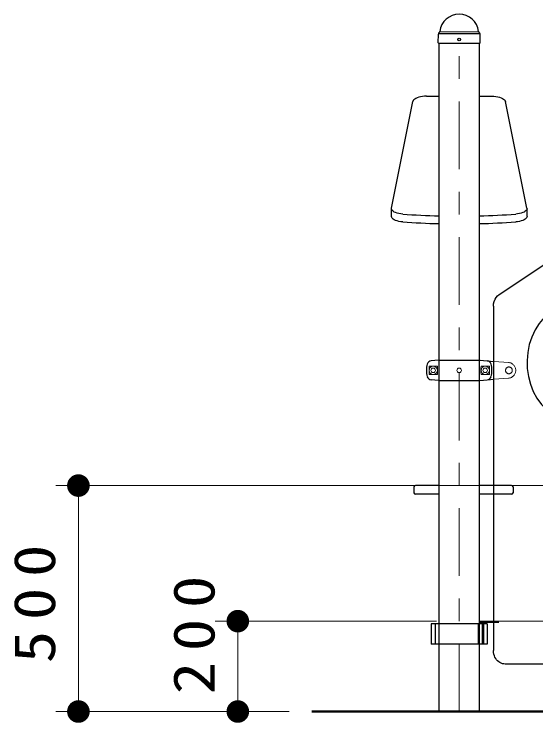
# Model space of a CAD drawing. Units: millimetres on the paper, scale 1:50. Extents: x -385 to 0, y -594 to 267.
# Drawn here: x -355.63 to -332.56, y -234.5 to -203.13 of the extents above; entities that cross this region are included whole.
import ezdxf

# ---------------------------------------------------------------- set-up
doc = ezdxf.new("R2010")
doc.units = ezdxf.units.MM
doc.linetypes.add('USER1', pattern=[4.5, 2.5, -2])
doc.linetypes.add('USER2', pattern=[6, 3, -1, 1, -1])
doc.layers.add('1_50', color=2, linetype='Continuous', lineweight=25)
doc.styles.add('ＭＳ ゴシック', font='')
doc.styles.get('ＭＳ ゴシック').set_extended_font_data('MS Gothic')

# ---------------------------------------------------------------- blocks, each defined once
blk = doc.blocks.new('filled_dot')
at = {"color": 0, "linetype": 'Continuous', "lineweight": -2, "const_width": 1.25}
blk.add_lwpolyline([(-0.625, 0, 1), (0.625, 0, 1)], format="xyb", close=True, dxfattribs=at)

msp = doc.modelspace()

# ---------------------------------------------------------------- linework, layer by layer
at = {"layer": '1_50', "color": 7}
for p, q in [((-336.879, -204.409), (-336.871, -204.013)), ((-336.846, -203.955), (-336.824, -203.933)), ((-335.054, -203.955), (-335.076, -203.933)), ((-335.021, -204.409), (-335.029, -204.013)), ((-336.869, -204.419), (-336.879, -204.409)), ((-336.869, -204.419), (-335.031, -204.419)), ((-336.841, -233.999), (-336.841, -204.419)), ((-335.059, -233.999), (-335.059, -204.419)), ((-335.021, -204.409), (-335.031, -204.419)), ((-334.714, -230.119), (-337.186, -230.119)), ((-337.186, -230.119), (-337.186, -231.019)), ((-337.02, -230.119), (-337.02, -231.019)), ((-335.115, -230.119), (-335.115, -231.019)), ((-335.059, -229.999), (-334.2, -229.999)), ((-335.059, -230.045), (-334.2, -230.045)), ((-334.928, -230.119), (-334.928, -231.019)), ((-334.869, -230.119), (-334.869, -231.019)), ((-334.714, -230.119), (-334.714, -231.019)), ((-334.714, -231.019), (-337.186, -231.019))]:
    msp.add_line(p, q, dxfattribs=at)
at = {"layer": '1_50', "color": 7, "lineweight": 13}
for p, q in [((-336.843, -203.989), (-335.057, -203.989)), ((-336.807, -203.919), (-335.096, -203.919)), ((-291.931, -223.999), (-353.793, -223.999)), ((-352.793, -233.999), (-352.793, -223.999)), ((-336.95, -229.999), (-346.742, -229.999)), ((-345.742, -233.999), (-345.742, -229.999)), ((-343.472, -233.999), (-353.793, -233.999))]:
    msp.add_line(p, q, dxfattribs=at)
at = {"layer": '1_50', "color": 7, "linetype": 'USER1', "lineweight": 13}
for p, q in [((-336.84, -203.999), (-335.06, -203.999)), ((-334.434, -229.999), (-316.681, -229.999))]:
    msp.add_line(p, q, dxfattribs=at)
at = {"layer": '1_50', "color": 7, "linetype": 'USER2', "lineweight": 13}
msp.add_line((-335.95, -233.999), (-335.95, -203.999), dxfattribs=at)
at = {"layer": '1_50', "color": 70}
for p, q in [((-338.948, -211.715), (-337.997, -206.999)), ((-337.399, -206.768), (-336.841, -206.768)), ((-335.059, -206.768), (-334.501, -206.768)), ((-332.952, -211.715), (-333.903, -206.999)), ((-338.95, -212.08), (-338.95, -211.736)), ((-332.95, -212.08), (-332.95, -211.736)), ((-334.175, -215.535), (-329.826, -212.635)), ((-334.434, -216.054), (-334.434, -231.299)), ((-317.2, -231.899), (-333.915, -231.899))]:
    msp.add_line(p, q, dxfattribs=at)
at = {"layer": '1_50'}
for p, q in [((-336.87, -218.449), (-337.186, -218.477)), ((-336.87, -218.449), (-335.03, -218.449)), ((-335.03, -218.449), (-334.4, -218.505)), ((-336.87, -219.349), (-337.186, -219.322)), ((-336.87, -219.349), (-335.03, -219.349)), ((-335.03, -219.349), (-334.4, -219.294))]:
    msp.add_line(p, q, dxfattribs=at)
at = {"layer": '1_50', "linetype": 'USER1', "lineweight": 13}
for p, q in [((-336.85, -218.469), (-336.85, -219.329)), ((-335.05, -218.469), (-335.05, -219.329)), ((-334.4, -218.505), (-333.769, -218.551)), ((-334.4, -219.294), (-333.769, -219.248))]:
    msp.add_line(p, q, dxfattribs=at)
at = {"layer": '1_50', "lineweight": 13}
for p, q in [((-336.915, -218.715), (-337.285, -218.715)), ((-337.285, -219.084), (-337.285, -218.715)), ((-334.985, -218.715), (-334.615, -218.715)), ((-334.615, -219.084), (-334.615, -218.715)), ((-336.915, -219.084), (-337.285, -219.084)), ((-334.985, -219.084), (-334.615, -219.084))]:
    msp.add_line(p, q, dxfattribs=at)
at = {"layer": '1_50', "color": 94}
for p, q in [((-337.95, -224.059), (-337.95, -224.319)), ((-336.841, -223.999), (-337.89, -223.999)), ((-333.63, -223.999), (-335.059, -223.999)), ((-333.57, -224.059), (-333.57, -224.319)), ((-336.841, -224.379), (-337.89, -224.379)), ((-333.63, -224.379), (-335.059, -224.379))]:
    msp.add_line(p, q, dxfattribs=at)
at = {"layer": '1_50', "color": 7, "lineweight": 50}
msp.add_line((-342.472, -233.999), (-191.126, -233.999), dxfattribs=at)
at = {"layer": '1_50', "color": 70}
for points in [[(-337.399, -206.768), (-337.488, -206.77), (-337.574, -206.779), (-337.657, -206.792), (-337.735, -206.811), (-337.805, -206.834), (-337.866, -206.862), (-337.916, -206.892), (-337.955, -206.926), (-337.982, -206.962), (-337.997, -206.999)], [(-334.501, -206.768), (-334.412, -206.77), (-334.325, -206.779), (-334.242, -206.792), (-334.165, -206.811), (-334.095, -206.834), (-334.034, -206.862), (-333.984, -206.892), (-333.944, -206.926), (-333.917, -206.962), (-333.903, -206.999)], [(-338.449, -211.985), (-338.535, -211.976), (-338.618, -211.962), (-338.695, -211.943), (-338.764, -211.919), (-338.824, -211.891), (-338.873, -211.86), (-338.911, -211.826), (-338.936, -211.79), (-338.949, -211.752), (-338.948, -211.715)], [(-332.952, -211.715), (-332.951, -211.752), (-332.964, -211.79), (-332.989, -211.826), (-333.027, -211.86), (-333.076, -211.891), (-333.136, -211.919), (-333.205, -211.943), (-333.282, -211.962), (-333.364, -211.976), (-333.451, -211.985)], [(-338.449, -212.33), (-338.535, -212.321), (-338.618, -212.306), (-338.695, -212.287), (-338.764, -212.263), (-338.824, -212.235), (-338.873, -212.204), (-338.911, -212.17), (-338.936, -212.134), (-338.949, -212.097), (-338.948, -212.059)], [(-332.952, -212.059), (-332.951, -212.097), (-332.964, -212.134), (-332.989, -212.17), (-333.027, -212.204), (-333.076, -212.235), (-333.136, -212.263), (-333.205, -212.287), (-333.282, -212.306), (-333.364, -212.321), (-333.451, -212.33)], [(-334.434, -216.054), (-334.426, -215.95), (-334.403, -215.849), (-334.365, -215.754), (-334.313, -215.669), (-334.249, -215.595), (-334.175, -215.535)], [(-333.915, -231.899), (-333.976, -231.895), (-334.036, -231.883), (-334.095, -231.862), (-334.151, -231.834), (-334.203, -231.798), (-334.252, -231.756), (-334.296, -231.707), (-334.335, -231.652), (-334.368, -231.593), (-334.395, -231.529), (-334.415, -231.462), (-334.428, -231.393), (-334.433, -231.347), (-334.434, -231.299)]]:
    msp.add_lwpolyline(points, dxfattribs=at)
at = {"layer": '1_50', "color": 7}
msp.add_lwpolyline([(-331.413, -216.014), (-331.695, -216.158), (-331.959, -216.343), (-332.199, -216.567), (-332.411, -216.825), (-332.592, -217.113), (-332.739, -217.426), (-332.849, -217.759), (-332.92, -218.105), (-332.951, -218.459), (-332.941, -218.815), (-332.89, -219.166), (-332.801, -219.507), (-332.673, -219.831), (-332.509, -220.133), (-332.312, -220.407), (-332.086, -220.649)], dxfattribs=at)
msp.add_circle((-335.95, -204.259), 0.06, dxfattribs=at)
at = {"layer": '1_50', "lineweight": 13}
for centre, radius in [((-337.1, -218.899), 0.185), ((-337.1, -218.899), 0.1), ((-335.95, -218.899), 0.1), ((-334.8, -218.899), 0.185), ((-334.8, -218.899), 0.1)]:
    msp.add_circle(centre, radius, dxfattribs=at)
at = {"layer": '1_50', "linetype": 'USER1', "lineweight": 13}
msp.add_circle((-333.75, -218.899), 0.15, dxfattribs=at)
at = {"layer": '1_50', "color": 7}
for centre, radius, start, end in [((-335.95, -203.999), 0.864, 90, 173.3676), ((-335.95, -203.999), 0.864, 6.6324, 90), ((-336.787, -204.014), 0.084, 135, 178.996), ((-336.864, -203.893), 0.056, 315, 353.3676), ((-335.036, -203.893), 0.056, 186.6324, 225), ((-335.113, -204.014), 0.084, 1.0039, 45)]:
    msp.add_arc(centre, radius, start, end, dxfattribs=at)
at = {"layer": '1_50', "color": 70}
for centre, start, end in [((-335.95, -176.414), 265.9818, 268.5682), ((-335.95, -176.414), 271.4318, 274.0182), ((-335.95, -176.758), 265.9818, 268.5682), ((-335.95, -176.758), 271.4318, 274.0182)]:
    msp.add_arc(centre, 35.659, start, end, dxfattribs=at)
at = {"layer": '1_50'}
for centre, radius, start, end in [((-337.168, -218.676), 0.2, 95, 163.8038), ((-334.732, -218.676), 0.2, 16.1962, 85), ((-336.4, -218.899), 1, 163.8038, 196.1962), ((-335.5, -218.899), 1, 343.8037, 16.1962), ((-337.168, -219.123), 0.2, 196.1962, 265), ((-334.732, -219.123), 0.2, 275, 343.8037)]:
    msp.add_arc(centre, radius, start, end, dxfattribs=at)
at = {"layer": '1_50', "linetype": 'USER1', "lineweight": 13}
for centre, radius, start, end in [((-335.03, -218.469), 0.02, 88.0111, 180), ((-333.8, -218.899), 0.35, 275, 85), ((-335.03, -219.329), 0.02, 180, 270)]:
    msp.add_arc(centre, radius, start, end, dxfattribs=at)
at = {"layer": '1_50', "lineweight": 13}
for centre, start, end in [((-339.475, -218.899), 355.8705, 4.1295), ((-332.425, -218.899), 175.8705, 184.1295)]:
    msp.add_arc(centre, 2.567, start, end, dxfattribs=at)
at = {"layer": '1_50', "color": 94}
for centre, start, end in [((-337.89, -224.059), 90, 180), ((-333.63, -224.059), 0, 90), ((-337.89, -224.319), 180, 270), ((-333.63, -224.319), 270, 0)]:
    msp.add_arc(centre, 0.06, start, end, dxfattribs=at)

# ---------------------------------------------------------------- block references
at = {"layer": '1_50', "color": 7, "lineweight": 13, "xscale": 0.4, "yscale": 0.4}
for p, rotation in [((-352.793, -223.999), 270), ((-345.742, -229.999), 270), ((-352.793, -233.999), 90), ((-345.742, -233.999), 90)]:
    msp.add_blockref('filled_dot', p, dxfattribs=dict(at, rotation=rotation))

# ---------------------------------------------------------------- texts
at = {"layer": '1_50', "color": 7, "char_height": 1.833, "attachment_point": 8, "rotation": 90, "style": 'ＭＳ ゴシック'}
for s, insert in [('\\T1.33;\\W1.15;500', (-353.793, -228.999)), ('\\T1.33;\\W1.15;200', (-346.742, -230.373))]:
    msp.add_mtext(s, dxfattribs=dict(at, insert=insert))

doc.saveas('drawing.dxf')
